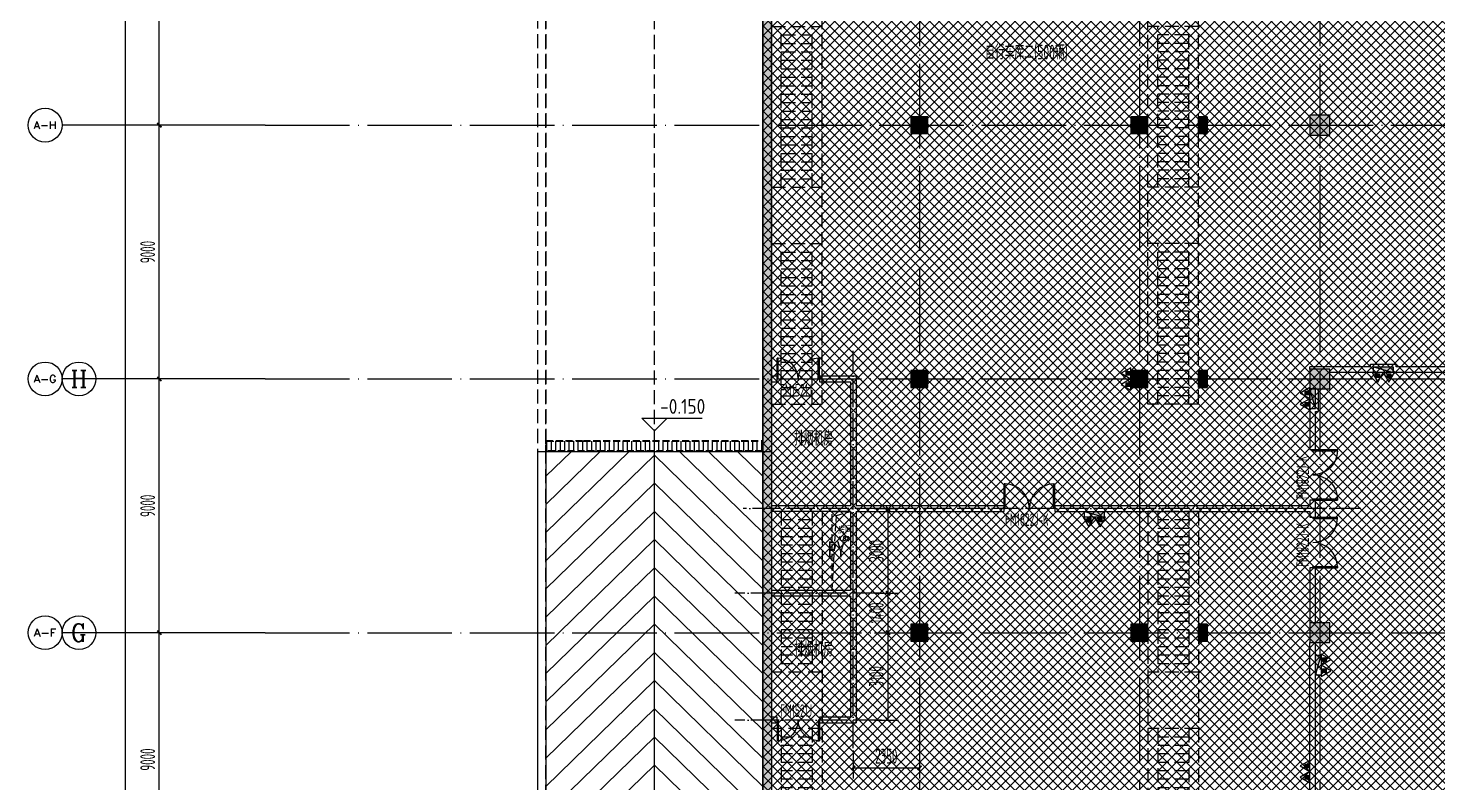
# Model space of a CAD drawing. Extents: x -473190 to 2138458, y -81875 to 2633646.
# Drawn here: x 892098 to 942091, y -6132 to 20631 of the extents above; entities that cross this region are included whole.
import ezdxf
from ezdxf.enums import TextEntityAlignment as Align

# ---------------------------------------------------------------- set-up
doc = ezdxf.new("R2010")
doc.units = 0
doc.header["$LTSCALE"] = 1000
doc.linetypes.add('DASH', pattern=[0.35, 0.25, -0.1])
doc.linetypes.add('DOTE', pattern=[2.42, 2, -0.2, 0.02, -0.2])
for name, color, linetype in [('03小品', 2, 'Continuous'), ('A-COLUMN', 2, 'Continuous'), ('A-ROOM_NAME', 23, 'Continuous'), ('A-SPACE_SHAR', 4, 'Continuous'), ('A-STAIR', 3, 'Continuous'), ('A-WALL', 2, 'Continuous'), ('A-WINDOW', 4, 'Continuous'), ('AXIS', 3, 'Continuous'), ('AXIS_TEXT', 7, 'Continuous'), ('DIM_ELEV', 3, 'Continuous'), ('DIM_SYMB', 3, 'Continuous'), ('DOOR_FIRE', 4, 'Continuous'), ('DOOR_FIRE_TEXT', 7, 'Continuous'), ('DOTE', 1, 'DOTE'), ('PROMPT', 1, 'Continuous'), ('PUB_DIM', 3, 'Continuous'), ('PUB_HATCH', 8, 'Continuous'), ('PUB_TEXT', 7, 'Continuous'), ('SPACE', 7, 'Continuous'), ('W-EQUIP_消火栓', 7, 'Continuous'), ('W-EQUIP_灭火器', 7, 'Continuous'), ('雨棚投影', 147, 'Continuous')]:
    doc.layers.add(name, color=color, linetype=linetype)
doc.layers.add('HOLE', color=52, linetype='Continuous', lineweight=15)
doc.styles.add('8B2_01', font='simhei.ttf', dxfattribs={"width": 0.8})
doc.styles.add('8B2_02', font='tssdeng.shx', dxfattribs={"width": 0.6, "bigfont": 'TSSDCHN.shx'})
doc.styles.add('_TCH_AXIS', font='COMPLEX', dxfattribs={"bigfont": 'GBCBIG'})
doc.styles.add('_TCH_DIM_T3', font='tssdeng.shx', dxfattribs={"width": 0.564706, "bigfont": '@@@tssdchn.shx'})
doc.styles.add('_TCH_SPACE', font='SIMPLEX', dxfattribs={"height": 5, "bigfont": 'GBCBIG'})
doc.styles.add('_TCH_WINDOW', font='tssdeng.shx', dxfattribs={"width": 0.8, "height": 3.5, "bigfont": 'tssdchn.shx'})
doc.styles.add('COMPLEX', font='COMPLEX.shx', dxfattribs={"width": 0.65})
doc.styles.get("Standard").update_dxf_attribs({"font": 'gbenor.shx', "bigfont": 'gbcbig.shx'})
doc.dimstyles.new('_TCH_ARCH&&150', dxfattribs={"dimtxt": 525, "dimasz": 150, "dimexe": 375, "dimexo": 450, "dimgap": 150, "dimtad": 1, "dimdec": 0, "dimzin": 0, "dimdsep": 46, "dimtxsty": '_TCH_DIM_T3', "dimblk": 'ARCHTICK', "dimcen": 0.09, "dimclrt": 7, "dimazin": 2, "dimtfac": 1, "dimtdec": 0, "dimtix": 1, "dimtmove": 2, "dimatfit": 3, "dimfxl": 0, "dimtolj": 1, "dimtzin": 0, "dimarcsym": 0})

# ---------------------------------------------------------------- blocks, each defined once
blk = doc.blocks.new('坡道')
at = {"layer": '雨棚投影', "linetype": 'DASH', "lineweight": -3, "ltscale": 2}
for p, q in [((-153487, -490001), (-153487, -497701)), ((-138368, -493850), (-175993, -493851))]:
    blk.add_line(p, q, dxfattribs=at)
for points in [[(-138368, -490000), (-175993, -490001), (-175993, -497701), (-138368, -497700)], [(-138368, -498000), (-138368, -497701), (-175993, -497701), (-175993, -498000)]]:
    blk.add_lwpolyline(points, close=True, dxfattribs=at)
blk = doc.blocks.new('自行车坡道')
at = {"layer": 'A-STAIR'}
for p, q in [((-72448, -339871), (-67495, -339871)), ((-67495, -341671), (-67495, -339871)), ((-72119, -340221), (-67495, -340221)), ((-71995, -340353), (-71995, -340221)), ((-71695, -340638), (-71695, -340221)), ((-71395, -340993), (-71395, -340221)), ((-71095, -341321), (-71095, -340221)), ((-70795, -341321), (-70795, -340221)), ((-70495, -341321), (-70495, -340221)), ((-70195, -341321), (-70195, -340221)), ((-69895, -341321), (-69895, -340221)), ((-69595, -341321), (-69595, -340221)), ((-69295, -341321), (-69295, -340221)), ((-68995, -341321), (-68995, -340221)), ((-68695, -341321), (-68695, -340221)), ((-68395, -341321), (-68395, -340221)), ((-68095, -341321), (-68095, -340221)), ((-67795, -341321), (-67795, -340221)), ((-71095, -341321), (-67495, -341321)), ((-70759, -341671), (-67495, -341671))]:
    blk.add_line(p, q, dxfattribs=at)
at = {"layer": 'DIM_SYMB'}
blk.add_lwpolyline([(-72776, -339521), (-71718, -340648), (-71513, -340560), (-71768, -340902), (-71564, -340812), (-70507, -341939)], dxfattribs=at)
at = {"layer": '雨棚投影', "color": 252, "linetype": 'DASH', "lineweight": -3, "ltscale": 2}
for p, q in [((-96295, -339871), (-72448, -339871)), ((-96295, -341671), (-96295, -339871)), ((-90595, -341671), (-90595, -339871)), ((-88595, -341671), (-88595, -339871)), ((-82895, -341671), (-82895, -339871)), ((-80895, -341671), (-80895, -339871)), ((-75195, -341671), (-75195, -339871)), ((-73195, -341671), (-73195, -339871)), ((-96295, -340221), (-90595, -340221)), ((-95995, -341321), (-95995, -340221)), ((-95695, -341321), (-95695, -340221)), ((-95395, -341321), (-95395, -340221)), ((-95095, -341321), (-95095, -340221)), ((-94795, -341321), (-94795, -340221)), ((-94495, -341321), (-94495, -340221)), ((-94195, -341321), (-94195, -340221)), ((-93895, -341321), (-93895, -340221)), ((-93595, -341321), (-93595, -340221)), ((-93295, -341321), (-93295, -340221)), ((-92995, -341321), (-92995, -340221)), ((-92695, -341321), (-92695, -340221)), ((-92395, -341321), (-92395, -340221)), ((-92095, -341321), (-92095, -340221)), ((-91795, -341321), (-91795, -340221)), ((-91495, -341321), (-91495, -340221)), ((-91195, -341321), (-91195, -340221)), ((-90895, -341321), (-90895, -340221)), ((-88595, -340221), (-82895, -340221)), ((-88295, -341321), (-88295, -340221)), ((-87995, -341321), (-87995, -340221)), ((-87695, -341321), (-87695, -340221)), ((-87395, -341321), (-87395, -340221)), ((-87095, -341321), (-87095, -340221)), ((-86795, -341321), (-86795, -340221)), ((-86495, -341321), (-86495, -340221)), ((-86195, -341321), (-86195, -340221)), ((-85895, -341321), (-85895, -340221)), ((-85595, -341321), (-85595, -340221)), ((-85295, -341321), (-85295, -340221)), ((-84995, -341321), (-84995, -340221)), ((-84695, -341321), (-84695, -340221)), ((-84395, -341321), (-84395, -340221)), ((-84095, -341321), (-84095, -340221)), ((-83795, -341321), (-83795, -340221)), ((-83495, -341321), (-83495, -340221)), ((-83195, -341321), (-83195, -340221)), ((-80895, -340221), (-75195, -340221)), ((-80595, -341321), (-80595, -340221)), ((-80295, -341321), (-80295, -340221)), ((-79995, -341321), (-79995, -340221)), ((-79695, -341321), (-79695, -340221)), ((-79395, -341321), (-79395, -340221)), ((-79095, -341321), (-79095, -340221)), ((-78795, -341321), (-78795, -340221)), ((-78495, -341321), (-78495, -340221)), ((-78195, -341321), (-78195, -340221)), ((-77895, -341321), (-77895, -340221)), ((-77595, -341321), (-77595, -340221)), ((-77295, -341321), (-77295, -340221)), ((-76995, -341321), (-76995, -340221)), ((-76695, -341321), (-76695, -340221)), ((-76395, -341321), (-76395, -340221)), ((-76095, -341321), (-76095, -340221)), ((-75795, -341321), (-75795, -340221)), ((-75495, -341321), (-75495, -340221)), ((-73195, -340221), (-72119, -340221)), ((-72895, -341321), (-72895, -340221)), ((-72595, -341321), (-72595, -340221)), ((-72295, -341321), (-72295, -340221)), ((-71995, -341321), (-71995, -340353)), ((-71695, -341321), (-71695, -340869)), ((-96295, -341321), (-90595, -341321)), ((-88595, -341321), (-82895, -341321)), ((-80895, -341321), (-75195, -341321)), ((-73195, -341321), (-71095, -341321)), ((-71395, -341321), (-71395, -340993)), ((-96295, -341671), (-70759, -341671))]:
    blk.add_line(p, q, dxfattribs=at)
blk = doc.blocks.new('A$C75877A84')
at = {"layer": 'PUB_DIM'}
for points in [[(-264740, -137957), (-264440, -137957), (-264440, -138557), (-264740, -138557)], [(-264740, -146957), (-264440, -146957), (-264440, -147557), (-264740, -147557)], [(-264740, -155957), (-264440, -155957), (-264440, -156557), (-264740, -156557)]]:
    blk.add_lwpolyline(points, close=True, dxfattribs=at)
blk = doc.blocks.new('_ArchTick')
at = {"color": 0, "linetype": 'ByBlock', "const_width": 0.4}
blk.add_lwpolyline([(-0.5, -0.5), (0.5, 0.5)], dxfattribs=at)
blk = doc.blocks.new('*D5482')
at = {"layer": 'Defpoints', "color": 0, "transparency": 16777216}
for p in [(-19023, -134900), (-18089, -134900), (-19023, -137900)]:
    blk.add_point(p, dxfattribs=at)
at = {"layer": 'PUB_DIM', "color": 0, "lineweight": -2, "transparency": 16777216}
for p, q in [((-18573, -134900), (-17714, -134900)), ((-18089, -137900), (-18089, -134900)), ((-18573, -137900), (-17714, -137900))]:
    blk.add_line(p, q, dxfattribs=at)
at = {"layer": 'PUB_DIM', "color": 0, "lineweight": -2, "transparency": 16777216, "xscale": 150, "yscale": 150, "zscale": 150}
for p, rotation in [((-18089, -134900), 90), ((-18089, -137900), 270)]:
    blk.add_blockref('_ArchTick', p, dxfattribs=dict(at, rotation=rotation))
at = {"layer": 'PUB_DIM', "color": 7, "transparency": 16777216, "insert": (-18501, -136400), "char_height": 525, "attachment_point": 5, "rotation": 90, "style": '_TCH_DIM_T3'}
blk.add_mtext('\\A1;3000', dxfattribs=at)
blk = doc.blocks.new('*D5483')
at = {"layer": 'Defpoints', "color": 0, "transparency": 16777216}
for p in [(-19023, -137900), (-18089, -137900), (-19023, -139300)]:
    blk.add_point(p, dxfattribs=at)
at = {"layer": 'PUB_DIM', "color": 0, "lineweight": -2, "transparency": 16777216}
for p, q in [((-18573, -137900), (-17714, -137900)), ((-18089, -139300), (-18089, -137900)), ((-18573, -139300), (-17714, -139300))]:
    blk.add_line(p, q, dxfattribs=at)
at = {"layer": 'PUB_DIM', "color": 0, "lineweight": -2, "transparency": 16777216, "xscale": 150, "yscale": 150, "zscale": 150}
for p, rotation in [((-18089, -137900), 90), ((-18089, -139300), 270)]:
    blk.add_blockref('_ArchTick', p, dxfattribs=dict(at, rotation=rotation))
at = {"layer": 'PUB_DIM', "color": 7, "transparency": 16777216, "insert": (-18501, -138600), "char_height": 525, "attachment_point": 5, "rotation": 90, "style": '_TCH_DIM_T3'}
blk.add_mtext('\\A1;1400', dxfattribs=at)
blk = doc.blocks.new('*D5484')
at = {"layer": 'Defpoints', "color": 0, "transparency": 16777216}
for p in [(-19023, -139300), (-18089, -139300), (-19023, -142400)]:
    blk.add_point(p, dxfattribs=at)
at = {"layer": 'PUB_DIM', "color": 0, "lineweight": -2, "transparency": 16777216}
for p, q in [((-18573, -139300), (-17714, -139300)), ((-18089, -142400), (-18089, -139300)), ((-18573, -142400), (-17714, -142400))]:
    blk.add_line(p, q, dxfattribs=at)
at = {"layer": 'PUB_DIM', "color": 0, "lineweight": -2, "transparency": 16777216, "xscale": 150, "yscale": 150, "zscale": 150}
for p, rotation in [((-18089, -139300), 90), ((-18089, -142400), 270)]:
    blk.add_blockref('_ArchTick', p, dxfattribs=dict(at, rotation=rotation))
at = {"layer": 'PUB_DIM', "color": 7, "transparency": 16777216, "insert": (-18501, -140850), "char_height": 525, "attachment_point": 5, "rotation": 90, "style": '_TCH_DIM_T3'}
blk.add_mtext('\\A1;3100', dxfattribs=at)
blk = doc.blocks.new('*D5485')
at = {"layer": 'Defpoints', "color": 0, "transparency": 16777216}
for p in [(-19325, -143028), (-16975, -143028), (-16975, -144093)]:
    blk.add_point(p, dxfattribs=at)
at = {"layer": 'PUB_DIM', "color": 0, "lineweight": -2, "transparency": 16777216}
for p, q in [((-19325, -143478), (-19325, -144468)), ((-16975, -143478), (-16975, -144468)), ((-19325, -144093), (-16975, -144093))]:
    blk.add_line(p, q, dxfattribs=at)
at = {"layer": 'PUB_DIM', "color": 0, "lineweight": -2, "transparency": 16777216, "xscale": 150, "yscale": 150, "zscale": 150, "rotation": 180}
blk.add_blockref('_ArchTick', (-19325, -144093), dxfattribs=at)
at = {"layer": 'PUB_DIM', "color": 0, "lineweight": -2, "transparency": 16777216, "xscale": 150, "yscale": 150, "zscale": 150}
blk.add_blockref('_ArchTick', (-16975, -144093), dxfattribs=at)
at = {"layer": 'PUB_DIM', "color": 7, "transparency": 16777216, "insert": (-18150, -143681), "char_height": 525, "attachment_point": 5, "style": '_TCH_DIM_T3'}
blk.add_mtext('\\A1;2350', dxfattribs=at)
blk = doc.blocks.new('A$C24876B27')
at = {"layer": 'A-SPACE_SHAR'}
for p, q in [((0.412, 17.195), (-7.112, 4.081)), ((0.672, 17.045), (-6.852, 3.931)), ((7.611, 13.064), (0.412, 17.195)), ((-3.513, 2.015), (4.011, 15.129)), ((7.351, 13.213), (-0.173, 0.1)), ((7.611, 13.064), (0.087, -0.05)), ((-7.112, 4.081), (0.087, -0.05))]:
    blk.add_line(p, q, dxfattribs=at)
for points in [[(0.239, 16.292), (1.446, 16.601)], [(-0.258, 15.424), (2.336, 16.09)], [(-0.756, 14.557), (3.227, 15.579)], [(-1.254, 13.689), (3.952, 15.026), (5.425, 9.858)], [(4.796, 14.679), (5.923, 10.725)], [(-1.751, 12.822), (3.454, 14.159), (4.927, 8.99)], [(5.686, 14.168), (6.42, 11.592)], [(6.577, 13.657), (6.918, 12.46)], [(-2.249, 11.955), (2.957, 13.291), (4.43, 8.123)], [(-2.747, 11.087), (2.459, 12.424), (3.932, 7.255)], [(-3.244, 10.22), (1.961, 11.557), (3.435, 6.388)], [(-3.742, 9.353), (1.464, 10.689), (2.937, 5.521)], [(-4.24, 8.485), (0.966, 9.822), (2.439, 4.653)], [(-4.737, 7.618), (0.468, 8.955), (1.942, 3.786)], [(-5.235, 6.75), (-0.029, 8.087), (1.444, 2.918)], [(-5.733, 5.883), (-0.527, 7.22), (0.946, 2.051)], [(-6.23, 5.016), (-1.025, 6.352), (0.449, 1.184)], [(-6.728, 4.148), (-1.522, 5.485), (-0.049, 0.316)], [(-6.202, 3.558), (-2.02, 4.618), (-0.824, 0.473)], [(-5.334, 3.061), (-2.518, 3.75), (-1.691, 0.97)], [(-4.467, 2.563), (-3.015, 2.883), (-2.559, 1.468)]]:
    blk.add_lwpolyline(points, dxfattribs=at)
blk = doc.blocks.new('A$C031B73C8')
at = {"layer": 'HOLE', "linetype": 'DASH'}
blk.add_lwpolyline([(-3100, -156150), (-2450, -156150), (-2450, -158950), (-3100, -158950)], close=True, dxfattribs=at)
blk.add_lwpolyline([(-3100, -158950), (-2943.9, -156298.8), (-2450, -156150)], dxfattribs=at)
at = {"layer": 'SPACE', "style": '_TCH_SPACE'}
blk.add_text('房间', height=241.13, dxfattribs=at).set_placement((-2880.3, -156935.1))
at = {"layer": 'SPACE', "style": '_TCH_SPACE', "width": 0.705882}
blk.add_text('1.82', height=148.75, dxfattribs=at).set_placement((-2877.4, -157184.5))
blk = doc.blocks.new('$TwtSys$00000434')
for p, q in [((-0.5, 0.5), (-0.5, -0.5)), ((-0.5, -0.5), (0.5, 0.5)), ((0.5, 0.5), (-0.5, 0.5)), ((0.5, -0.5), (0.5, 0.5)), ((-0.5, -0.5), (0.5, -0.5))]:
    blk.add_line(p, q)
blk.add_solid([(0.5, -0.5), (0.5, 0.5), (-0.5, -0.5)])
blk = doc.blocks.new('$TwtSys$00000546')
h = blk.add_hatch()
h.set_pattern_fill('ANSI31', color=256, scale=200, style=0)
h.set_pattern_definition([(45, (-38543.802, -6670.83), (-17.67767, 17.67767), [])])
h.paths.add_polyline_path([(-65, 174), (65, 174), (65, 44), (-65, 44)])
for points in [[(0, 344), (-198, 0), (198, 0)], [(-65, 174), (65, 174), (65, 44), (-65, 44)]]:
    blk.add_lwpolyline(points, close=True)
blk = doc.blocks.new('ADFASDF')
h = blk.add_hatch()
h.set_pattern_fill('ANSI37', color=8, scale=150)
h.set_pattern_definition([(45, (0, 0), (-168.3798, 168.3798), []), (135, (0, 0), (-168.3798, -168.3798), [])])
h.paths.add_polyline_path([(521397, 239186), (521397, 224886), (539697, 224886), (539697, 169261), (524947, 169261), (524947, 171211), (527822, 171211), (527922, 176611), (501318, 176611), (501125, 109884), (530547, 109887), (530547, 107449), (538188, 100503), (536147, 98236), (540086, 94690), (517812, 69953), (517812, 59790), (482108, 20136), (405247, 20136), (405247, 26086), (391997, 40436), (391997, 64736), (399997, 64738), (399997, 239186), (409022, 239186)])
blk.add_lwpolyline([(539697, 224886), (539697, 169261), (524947, 169261), (524947, 171211), (527822, 171211), (527922, 176611), (501318, 176611), (501125, 109884), (530547, 109887), (530547, 107449), (538188, 100503), (536147, 98236), (540086, 94690), (517812, 69953), (517812, 59790), (482108, 20136), (405247, 20136), (405247, 26086), (391997, 40436), (391997, 64736), (399997, 64738), (399997, 239186)])
blk = doc.blocks.new('*D1830')
at = {"layer": 'AXIS', "color": 0, "lineweight": -2, "transparency": 16777216}
for p, q in [((900048, -808), (896373, -808)), ((896748, -9808), (896748, -808)), ((900048, -9808), (896373, -9808))]:
    blk.add_line(p, q, dxfattribs=at)
at = {"layer": 'Defpoints', "color": 0, "transparency": 16777216}
for p in [(896748, -808), (900498, -808), (900498, -9808)]:
    blk.add_point(p, dxfattribs=at)
at = {"layer": 'AXIS', "color": 0, "lineweight": -2, "transparency": 16777216, "xscale": 150, "yscale": 150, "zscale": 150}
for p, rotation in [((896748, -808), 90), ((896748, -9808), 270)]:
    blk.add_blockref('_ArchTick', p, dxfattribs=dict(at, rotation=rotation))
at = {"layer": 'AXIS', "color": 7, "transparency": 16777216, "insert": (896336, -5308), "char_height": 525, "attachment_point": 5, "rotation": 90, "style": '_TCH_DIM_T3'}
blk.add_mtext('\\A1;9000', dxfattribs=at)
blk = doc.blocks.new('*D1831')
at = {"layer": 'AXIS', "color": 0, "lineweight": -2, "transparency": 16777216}
for p, q in [((900048, 8192), (896373, 8192)), ((896748, -808), (896748, 8192)), ((900048, -808), (896373, -808))]:
    blk.add_line(p, q, dxfattribs=at)
at = {"layer": 'Defpoints', "color": 0, "transparency": 16777216}
for p in [(896748, 8192), (900498, 8192), (900498, -808)]:
    blk.add_point(p, dxfattribs=at)
at = {"layer": 'AXIS', "color": 0, "lineweight": -2, "transparency": 16777216, "xscale": 150, "yscale": 150, "zscale": 150}
for p, rotation in [((896748, 8192), 90), ((896748, -808), 270)]:
    blk.add_blockref('_ArchTick', p, dxfattribs=dict(at, rotation=rotation))
at = {"layer": 'AXIS', "color": 7, "transparency": 16777216, "insert": (896336, 3692), "char_height": 525, "attachment_point": 5, "rotation": 90, "style": '_TCH_DIM_T3'}
blk.add_mtext('\\A1;9000', dxfattribs=at)
blk = doc.blocks.new('*D1832')
at = {"layer": 'AXIS', "color": 0, "lineweight": -2, "transparency": 16777216}
for p, q in [((900048, 17192), (896373, 17192)), ((896748, 8192), (896748, 17192)), ((900048, 8192), (896373, 8192))]:
    blk.add_line(p, q, dxfattribs=at)
at = {"layer": 'Defpoints', "color": 0, "transparency": 16777216}
for p in [(896748, 17192), (900498, 17192), (900498, 8192)]:
    blk.add_point(p, dxfattribs=at)
at = {"layer": 'AXIS', "color": 0, "lineweight": -2, "transparency": 16777216, "xscale": 150, "yscale": 150, "zscale": 150}
for p, rotation in [((896748, 17192), 90), ((896748, 8192), 270)]:
    blk.add_blockref('_ArchTick', p, dxfattribs=dict(at, rotation=rotation))
at = {"layer": 'AXIS', "color": 7, "transparency": 16777216, "insert": (896336, 12692), "char_height": 525, "attachment_point": 5, "rotation": 90, "style": '_TCH_DIM_T3'}
blk.add_mtext('\\A1;9000', dxfattribs=at)
blk = doc.blocks.new('*D1833')
at = {"layer": 'AXIS', "color": 0, "lineweight": -2, "transparency": 16777216}
for p, q in [((900048, 26192), (896373, 26192)), ((896748, 17192), (896748, 26192)), ((900048, 17192), (896373, 17192))]:
    blk.add_line(p, q, dxfattribs=at)
at = {"layer": 'Defpoints', "color": 0, "transparency": 16777216}
for p in [(896748, 26192), (900498, 26192), (900498, 17192)]:
    blk.add_point(p, dxfattribs=at)
at = {"layer": 'AXIS', "color": 0, "lineweight": -2, "transparency": 16777216, "xscale": 150, "yscale": 150, "zscale": 150}
for p, rotation in [((896748, 26192), 90), ((896748, 17192), 270)]:
    blk.add_blockref('_ArchTick', p, dxfattribs=dict(at, rotation=rotation))
at = {"layer": 'AXIS', "color": 7, "transparency": 16777216, "insert": (896336, 21692), "char_height": 525, "attachment_point": 5, "rotation": 90, "style": '_TCH_DIM_T3'}
blk.add_mtext('\\A1;9000', dxfattribs=at)
blk = doc.blocks.new('*D1849')
at = {"layer": 'AXIS', "color": 0, "lineweight": -2, "transparency": 16777216}
for p, q in [((900048, 159642), (895173, 159642)), ((895548, -48808), (895548, 159642)), ((900048, -48808), (895173, -48808))]:
    blk.add_line(p, q, dxfattribs=at)
at = {"layer": 'Defpoints', "color": 0, "transparency": 16777216}
for p in [(895548, 159642), (900498, 159642), (900498, -48808)]:
    blk.add_point(p, dxfattribs=at)
at = {"layer": 'AXIS', "color": 0, "lineweight": -2, "transparency": 16777216, "xscale": 150, "yscale": 150, "zscale": 150}
for p, rotation in [((895548, 159642), 90), ((895548, -48808), 270)]:
    blk.add_blockref('_ArchTick', p, dxfattribs=dict(at, rotation=rotation))
at = {"layer": 'AXIS', "color": 7, "transparency": 16777216, "insert": (895136, 55417), "char_height": 525, "attachment_point": 5, "rotation": 90, "style": '_TCH_DIM_T3'}
blk.add_mtext('\\A1;208450', dxfattribs=at)
blk = doc.blocks.new('*D1917')
at = {"layer": 'AXIS', "color": 0, "lineweight": -2, "transparency": 16777216}
for p, q in [((900048, -808), (896373, -808)), ((896748, -9808), (896748, -808)), ((900048, -9808), (896373, -9808))]:
    blk.add_line(p, q, dxfattribs=at)
at = {"layer": 'Defpoints', "color": 0, "transparency": 16777216}
for p in [(896748, -808), (900498, -808), (900498, -9808)]:
    blk.add_point(p, dxfattribs=at)
at = {"layer": 'AXIS', "color": 0, "lineweight": -2, "transparency": 16777216, "xscale": 150, "yscale": 150, "zscale": 150}
for p, rotation in [((896748, -808), 90), ((896748, -9808), 270)]:
    blk.add_blockref('_ArchTick', p, dxfattribs=dict(at, rotation=rotation))
at = {"layer": 'AXIS', "color": 7, "transparency": 16777216, "insert": (896336, -5308), "char_height": 525, "attachment_point": 5, "rotation": 90, "style": '_TCH_DIM_T3'}
blk.add_mtext('\\A1;9000', dxfattribs=at)
blk = doc.blocks.new('*D1918')
at = {"layer": 'AXIS', "color": 0, "lineweight": -2, "transparency": 16777216}
for p, q in [((900048, 8192), (896373, 8192)), ((896748, -808), (896748, 8192)), ((900048, -808), (896373, -808))]:
    blk.add_line(p, q, dxfattribs=at)
at = {"layer": 'Defpoints', "color": 0, "transparency": 16777216}
for p in [(896748, 8192), (900498, 8192), (900498, -808)]:
    blk.add_point(p, dxfattribs=at)
at = {"layer": 'AXIS', "color": 0, "lineweight": -2, "transparency": 16777216, "xscale": 150, "yscale": 150, "zscale": 150}
for p, rotation in [((896748, 8192), 90), ((896748, -808), 270)]:
    blk.add_blockref('_ArchTick', p, dxfattribs=dict(at, rotation=rotation))
at = {"layer": 'AXIS', "color": 7, "transparency": 16777216, "insert": (896336, 3692), "char_height": 525, "attachment_point": 5, "rotation": 90, "style": '_TCH_DIM_T3'}
blk.add_mtext('\\A1;9000', dxfattribs=at)
blk = doc.blocks.new('*D1919')
at = {"layer": 'AXIS', "color": 0, "lineweight": -2, "transparency": 16777216}
for p, q in [((900048, 17192), (896373, 17192)), ((896748, 8192), (896748, 17192)), ((900048, 8192), (896373, 8192))]:
    blk.add_line(p, q, dxfattribs=at)
at = {"layer": 'Defpoints', "color": 0, "transparency": 16777216}
for p in [(896748, 17192), (900498, 17192), (900498, 8192)]:
    blk.add_point(p, dxfattribs=at)
at = {"layer": 'AXIS', "color": 0, "lineweight": -2, "transparency": 16777216, "xscale": 150, "yscale": 150, "zscale": 150}
for p, rotation in [((896748, 17192), 90), ((896748, 8192), 270)]:
    blk.add_blockref('_ArchTick', p, dxfattribs=dict(at, rotation=rotation))
at = {"layer": 'AXIS', "color": 7, "transparency": 16777216, "insert": (896336, 12692), "char_height": 525, "attachment_point": 5, "rotation": 90, "style": '_TCH_DIM_T3'}
blk.add_mtext('\\A1;9000', dxfattribs=at)
blk = doc.blocks.new('*D1920')
at = {"layer": 'AXIS', "color": 0, "lineweight": -2, "transparency": 16777216}
for p, q in [((900048, 26192), (896373, 26192)), ((896748, 17192), (896748, 26192)), ((900048, 17192), (896373, 17192))]:
    blk.add_line(p, q, dxfattribs=at)
at = {"layer": 'Defpoints', "color": 0, "transparency": 16777216}
for p in [(896748, 26192), (900498, 26192), (900498, 17192)]:
    blk.add_point(p, dxfattribs=at)
at = {"layer": 'AXIS', "color": 0, "lineweight": -2, "transparency": 16777216, "xscale": 150, "yscale": 150, "zscale": 150}
for p, rotation in [((896748, 26192), 90), ((896748, 17192), 270)]:
    blk.add_blockref('_ArchTick', p, dxfattribs=dict(at, rotation=rotation))
at = {"layer": 'AXIS', "color": 7, "transparency": 16777216, "insert": (896336, 21692), "char_height": 525, "attachment_point": 5, "rotation": 90, "style": '_TCH_DIM_T3'}
blk.add_mtext('\\A1;9000', dxfattribs=at)
blk = doc.blocks.new('*D1936')
at = {"layer": 'AXIS', "color": 0, "lineweight": -2, "transparency": 16777216}
for p, q in [((900048, 152192), (895173, 152192)), ((895548, -48808), (895548, 152192)), ((900048, -48808), (895173, -48808))]:
    blk.add_line(p, q, dxfattribs=at)
at = {"layer": 'Defpoints', "color": 0, "transparency": 16777216}
for p in [(895548, 152192), (900498, 152192), (900498, -48808)]:
    blk.add_point(p, dxfattribs=at)
at = {"layer": 'AXIS', "color": 0, "lineweight": -2, "transparency": 16777216, "xscale": 150, "yscale": 150, "zscale": 150}
for p, rotation in [((895548, 152192), 90), ((895548, -48808), 270)]:
    blk.add_blockref('_ArchTick', p, dxfattribs=dict(at, rotation=rotation))
at = {"layer": 'AXIS', "color": 7, "transparency": 16777216, "insert": (895136, 51692), "char_height": 525, "attachment_point": 5, "rotation": 90, "style": '_TCH_DIM_T3'}
blk.add_mtext('\\A1;201000', dxfattribs=at)
blk = doc.blocks.new('$DorLib2D$00000002')
for p, q in [((-0.5, 0), (-0.5, 0.4875)), ((-0.475, 0.4875), (-0.5, 0.4875)), ((-0.475, 0), (-0.475, 0.4875)), ((0.475, 0), (0.475, 0.4875)), ((0.475, 0.4875), (0.5, 0.4875)), ((0.5, 0), (0.5, 0.4875)), ((-0.5, 0), (-0.475, 0)), ((0.5, 0), (0.475, 0))]:
    blk.add_line(p, q)
at = {"lineweight": 13}
for centre, start, end in [((-0.4875, 0), 0, 88.53072), ((0.4875, 0), 91.46928, 180)]:
    blk.add_arc(centre, 0.4875, start, end, dxfattribs=at)
blk = doc.blocks.new('_FZH')
blk.add_lwpolyline([(-0.5, -0.5), (0.5, -0.5), (0.5, 0.5), (-0.5, 0.5)], close=True)
at = {"layer": 'PUB_HATCH'}
blk.add_solid([(-0.5, -0.5), (0.5, -0.5), (-0.5, 0.5), (0.5, 0.5)], dxfattribs=at)
blk = doc.blocks.new('_AXISO')
blk.add_circle((0, 0), 0.5)
at = {"layer": 'AXIS_TEXT', "style": 'COMPLEX', "width": 1.041667}
blk.add_attdef('A', text='', height=0.56, dxfattribs=at).set_placement((-0.25, -0.28), (0.25, -0.28), align=Align.FIT)
blk = doc.blocks.new('A$C2B5B1B2C')
at = {"layer": 'DOTE', "linetype": 'DOTE', "ltscale": 0.5}
for p, q in [((-19325, -143400), (-19325, -129300)), ((-1325, -134900), (-23225, -134900)), ((-18325, -137900), (-23525, -137900)), ((-18325, -142400), (-23525, -142400))]:
    blk.add_line(p, q, dxfattribs=at)
at = {"layer": 'PUB_DIM'}
for p1, p2, distance, picture, middle in [((-19022.5, -137900), (-19022.5, -134900), -933.9, '*D5482', (-18501.1, -136400)), ((-19022.5, -139300), (-19022.5, -137900), -933.9, '*D5483', (-18501.1, -138600)), ((-19022.5, -142400), (-19022.5, -139300), -933.9, '*D5484', (-18501.1, -140850)), ((-19325, -143028.3), (-16975, -143028.3), -1065, '*D5485', (-18150, -143680.8))]:
    dim = blk.add_aligned_dim(p1=p1, p2=p2, distance=distance, dimstyle='_TCH_ARCH&&150', dxfattribs=at)
    dim.commit()
    dim.dimension.update_dxf_attribs({"geometry": picture, "text_midpoint": middle})

msp = doc.modelspace()

# ---------------------------------------------------------------- hatches: boundary and pattern name
at = {"layer": '03小品', "linetype": 'DASH'}
h = msp.add_hatch(dxfattribs=at)
h.set_pattern_fill('ANSI31', color=8, scale=100, angle=585, style=0)
h.set_pattern_definition([(270, (-2174811.34, -761134.56), (158.75, -1e-13), [])])
h.paths.add_polyline_path([(918126.6, 5641.4), (918126.6, 5981.4), (910486.6, 5981.4), (910486.6, 5641.4)])
at = {"layer": 'PUB_HATCH'}
for points in [[(918456.7, 39892.4), (918156.7, 39892.4), (918156.7, 8192.4), (918456.7, 8192.4)], [(918456.7, 8192.4), (918156.7, 8192.4), (918156.7, 592.4), (918456.7, 592.4)], [(918456.7, 592.4), (918156.7, 592.4), (918156.7, -3907.6), (918456.7, -3907.6)], [(918156.7, -9507.6), (918456.7, -9507.6), (918456.7, -3907.6), (918156.7, -3907.6)]]:
    msp.add_hatch(color=256, dxfattribs=at).paths.add_polyline_path(points)

# ---------------------------------------------------------------- linework, layer by layer
at = {"layer": '03小品', "color": 4, "linetype": 'DASH'}
msp.add_lwpolyline([(911789.6, 6011.4), (918156.6, 6011.4), (918156.6, 5611.4), (910456.6, 5611.4), (910456.6, 6011.4), (911789.6, 6011.4)], dxfattribs=at)
msp.add_lwpolyline([(911789.6, 5981.4), (918126.6, 5981.4), (918126.6, 5641.4), (910486.6, 5641.4), (910486.6, 5981.4)], close=True, dxfattribs=at)
at = {"layer": 'A-WALL'}
for p, q in [((918156.7, 39892.4), (918156.7, 8192.4)), ((918456.7, 39892.4), (918456.7, 8192.4)), ((939708.4, 8617.4), (937556.7, 8617.4)), ((937556.7, 8542.4), (937556.7, 8617.4)), ((939708.4, 8617.4), (939708.4, 8717.4)), ((939708.4, 8717.4), (940608.4, 8717.4)), ((939808.4, 8417.4), (939808.4, 8617.4)), ((939808.4, 8617.4), (940508.4, 8617.4)), ((940508.4, 8417.4), (940508.4, 8617.4)), ((940608.4, 8617.4), (940608.4, 8717.4)), ((945931.7, 8617.4), (940608.4, 8617.4)), ((918156.7, 8192.4), (918156.7, 592.4)), ((918656.7, 8292.4), (918456.7, 8292.4)), ((918456.7, 8192.4), (918456.7, 592.4)), ((918456.7, 8092.4), (918656.7, 8092.4)), ((918656.7, 8092.4), (918656.7, 8292.4)), ((921456.7, 8292.4), (920156.7, 8292.4)), ((920156.7, 8292.4), (920156.7, 8092.4)), ((920156.7, 8092.4), (921256.7, 8092.4)), ((921256.7, 8092.4), (921256.7, 3692.4)), ((921456.7, 8292.4), (921456.7, 3692.4)), ((939808.4, 8417.4), (938256.7, 8417.4)), ((945931.7, 8417.4), (940508.4, 8417.4)), ((937656.7, 7892.4), (937656.7, 7892.4)), ((937731.7, 7892.4), (937731.7, 7892.4)), ((937756.7, 7142.4), (937756.7, 7842.4)), ((937806.7, 7892.4), (937806.7, 7892.4)), ((937856.7, 7042.4), (937856.7, 7842.4)), ((937556.7, 7142.4), (937556.7, 5692.4)), ((937556.7, 7142.4), (937756.7, 7142.4)), ((937756.7, 5692.4), (937756.7, 7042.4)), ((937756.7, 7042.4), (937856.7, 7042.4)), ((937556.7, 5692.4), (937756.7, 5692.4)), ((921256.7, 3692.4), (918456.7, 3692.4)), ((918456.7, 3492.4), (918456.7, 3692.4)), ((926706.7, 3692.4), (921456.7, 3692.4)), ((926706.7, 3492.4), (926706.7, 3692.4)), ((937556.7, 3692.4), (928506.7, 3692.4)), ((928506.7, 3692.4), (928506.7, 3492.4)), ((937756.7, 3892.4), (937556.7, 3892.4)), ((937556.7, 3892.4), (937556.7, 3692.4)), ((937756.7, 3592.4), (937756.7, 3892.4)), ((937756.7, 3292.4), (937756.7, 3592.4)), ((921256.7, 3492.4), (918456.7, 3492.4)), ((921256.7, 3492.4), (921256.7, 692.4)), ((921456.7, 3492.4), (921456.7, 592.4)), ((921456.7, 3492.4), (926706.7, 3492.4)), ((928506.7, 3492.4), (937556.7, 3492.4)), ((937556.7, 3492.4), (937556.7, 3292.4)), ((937556.7, 3292.4), (937756.7, 3292.4)), ((937756.7, 1492.4), (937556.7, 1492.4)), ((937556.7, 1492.4), (937556.7, -457.6)), ((937756.7, -457.6), (937756.7, 1492.4)), ((918156.7, 592.4), (918156.7, -3907.6)), ((921256.7, 692.4), (918456.7, 692.4)), ((918456.7, 592.4), (918456.7, -3907.6)), ((921456.7, 592.4), (921456.7, -4007.6)), ((921256.7, 492.4), (918456.7, 492.4)), ((921256.7, 492.4), (921256.7, -3807.6)), ((937556.7, -7407.6), (937556.7, -1157.6)), ((937756.7, -7507.6), (937756.7, -1157.6)), ((918156.7, -3907.6), (918156.7, -9507.6)), ((918656.7, -3807.6), (918456.7, -3807.6)), ((918456.7, -3907.6), (918456.7, -9507.6)), ((918656.7, -4007.6), (918656.7, -3807.6)), ((921256.7, -3807.6), (920156.7, -3807.6)), ((920156.7, -3807.6), (920156.7, -4007.6)), ((918456.7, -4007.6), (918656.7, -4007.6)), ((920156.7, -4007.6), (921456.7, -4007.6))]:
    msp.add_line(p, q, dxfattribs=at)
at = {"layer": 'AXIS'}
for p, q in [((900498, 17192.4), (893298, 17192.4)), ((900498, 8192.4), (893298, 8192.4)), ((900498, 8192.4), (894498, 8192.4)), ((900498, -807.6), (893298, -807.6)), ((900498, -807.6), (894498, -807.6))]:
    msp.add_line(p, q, dxfattribs=at)
for centre in [(893898, 8192.4), (893898, -807.6)]:
    msp.add_circle(centre, 600, dxfattribs=at)
at = {"layer": 'DIM_ELEV'}
for p, q in [((914306.6, 6347.5), (913856.6, 6797.5)), ((913856.6, 6797.5), (916000.9, 6797.5)), ((914306.6, 6347.5), (914756.6, 6797.5))]:
    msp.add_line(p, q, dxfattribs=at)
at = {"layer": 'DOTE', "color": 127, "linetype": 'DOTE', "ltscale": 1.5}
for p, q in [((918456.7, 171823.5), (918456.7, -58315.4)), ((923706.7, 171823.5), (923706.7, -58315.4)), ((931506.7, 171823.5), (931506.7, -58315.4)), ((937906.7, 171823.5), (937906.7, -58315.4))]:
    msp.add_line(p, q, dxfattribs=at)
at = {"layer": 'DOTE', "color": 16, "linetype": 'DOTE', "ltscale": 1.5}
for p, q in [((900498, 17192.4), (1158685.6, 17192.4)), ((900498, 8192.4), (1158685.6, 8192.4)), ((900498, -807.6), (1024406.7, -807.6))]:
    msp.add_line(p, q, dxfattribs=at)
at = {"layer": 'PROMPT'}
for p, q in [((918137.7, 8173.4), (918175.7, 8211.4)), ((918137.7, 8211.4), (918175.7, 8173.4))]:
    msp.add_line(p, q, dxfattribs=at)
msp.add_lwpolyline([(918137.7, 8173.4), (918175.7, 8173.4), (918175.7, 8211.4), (918137.7, 8211.4)], close=True, dxfattribs=at)

# ---------------------------------------------------------------- block references
for name, p in [('ADFASDF', (518159.5, -74243.9)), ('A$C2B5B1B2C', (940681.7, 138492.4)), ('A$C031B73C8', (923706.7, 159642.4)), ('A$C75877A84', (1198346.4, 155449.8))]:
    msp.add_blockref(name, p)
at = {"xscale": -1}
for p, rotation in [((1260127.3, 103587.3), 270), ((578586.1, -92802.6), 90), ((591936.1, -92802.6), 90)]:
    msp.add_blockref('自行车坡道', p, dxfattribs=dict(at, rotation=rotation))
for name, p, rotation in [('自行车坡道', (591936.1, 103587.3), 90), ('坡道', (1408157.1, -147875.2), 270)]:
    msp.add_blockref(name, p, dxfattribs=dict(rotation=rotation))
at = {"xscale": 1000, "yscale": 1000, "zscale": 1000, "rotation": 29.84476659675438}
msp.add_blockref('A$C24876B27', (918356.7, -9507.6, 0), dxfattribs=at)
at = {"layer": 'A-COLUMN', "rotation": 90}
for p, xscale, yscale, zscale in [((937906.7, 17192.4), 700, 700, 700), ((923706.7, 17192.4), 600, 600, 600), ((931506.7, 17192.4), 600, 600, 600), ((933756.7, 17192.4), 600, 299.9999999997672, 299.9999999997672), ((937906.7, 8192.4), 700, 700, 700), ((923706.7, 8192.4), 600, 600, 600), ((931506.7, 8192.4), 600, 600, 600), ((933756.7, 8192.4), 600, 299.9999999997672, 299.9999999997672), ((937906.7, -807.6), 700, 700, 700), ((923706.7, -807.6), 600, 600, 600), ((931506.7, -807.6), 600, 600, 600), ((933756.7, -807.6), 600, 299.9999999997672, 299.9999999997672)]:
    msp.add_blockref('_FZH', p, dxfattribs=dict(at, xscale=xscale, yscale=yscale, zscale=zscale))
at = {"layer": 'A-WINDOW'}
ref = msp.add_blockref('$DorLib2D$00000002', (937656.7, 4792.4), dxfattribs=dict(at, xscale=1800, yscale=-1800, zscale=200, rotation=90))
ref.add_attrib('A', 'FM1822J-K', (937524.6, 3929.7), dxfattribs={"layer": 'DOOR_FIRE_TEXT', "height": 446.25, "rotation": 90, "style": '_TCH_WINDOW', "width": 0.564706})
ref = msp.add_blockref('$DorLib2D$00000002', (927606.7, 3592.4), dxfattribs=dict(at, xscale=-1800, yscale=-1800, zscale=200, rotation=180))
ref.add_attrib('A', 'FM1822J-K', (926744.1, 2979.6), dxfattribs={"layer": 'DOOR_FIRE_TEXT', "height": 446.25, "style": '_TCH_WINDOW', "width": 0.564706})
ref = msp.add_blockref('$DorLib2D$00000002', (937656.7, 2392.4), dxfattribs=dict(at, xscale=-1800, yscale=-1800, zscale=200, rotation=90))
ref.add_attrib('A', 'FM1822J-K', (937518.8, 1529.7), dxfattribs={"layer": 'DOOR_FIRE_TEXT', "height": 446.25, "rotation": 90, "style": '_TCH_WINDOW', "width": 0.564706})
at = {"layer": 'AXIS'}
ref = msp.add_blockref('_AXISO', (892698, 17192.4), dxfattribs=dict(at, xscale=1200, yscale=1200, zscale=1200))
ref.add_attrib('A', 'A-H', dxfattribs={"layer": 'AXIS_TEXT', "height": 251.23, "style": '_TCH_AXIS'}).set_placement((892297.2, 17066.7), (893098.8, 17066.7), align=Align.FIT)
ref = msp.add_blockref('_AXISO', (892698, 8192.4), dxfattribs=dict(at, xscale=1200, yscale=1200, zscale=1200))
ref.add_attrib('A', 'A-G', dxfattribs={"layer": 'AXIS_TEXT', "height": 258.24, "style": '_TCH_AXIS'}).set_placement((892298.4, 8063.2), (893097.7, 8063.2), align=Align.FIT)
ref = msp.add_blockref('_AXISO', (892698, -807.6), dxfattribs=dict(at, xscale=1200, yscale=1200, zscale=1200))
ref.add_attrib('A', 'A-F', dxfattribs={"layer": 'AXIS_TEXT', "height": 265.63, "style": '_TCH_AXIS'}).set_placement((892299.6, -940.5), (893096.5, -940.5), align=Align.FIT)
at = {"layer": 'DOOR_FIRE'}
ref = msp.add_blockref('$DorLib2D$00000002', (919406.7, 8192.4), dxfattribs=dict(at, xscale=-1500, yscale=-1500, zscale=200, rotation=180))
ref.add_attrib('A', 'FM1521J', (918767, 7567.6), dxfattribs={"layer": 'DOOR_FIRE_TEXT', "height": 446.25, "style": '_TCH_WINDOW', "width": 0.564706})
ref = msp.add_blockref('$DorLib2D$00000002', (919406.7, -3907.6), dxfattribs=dict(at, xscale=-1500, yscale=1500, zscale=200, rotation=180))
ref.add_attrib('A', 'FM1521J', (918767, -3793.4), dxfattribs={"layer": 'DOOR_FIRE_TEXT', "height": 446.25, "style": '_TCH_WINDOW', "width": 0.564706})
at = {"layer": 'W-EQUIP_消火栓'}
for p, xscale, yscale, zscale, rotation in [((940158.4, 8517.4), -700, 200, 700, 180), ((937656.7, 7492.4), 700.0000000000001, 200.0000000000001, 700.0000000000001, 90), ((929913.5, 3392.4), -700, 200, 700, 180), ((937856.7, -1960.1), -700, 200, 700, 269.9999949910436)]:
    msp.add_blockref('$TwtSys$00000434', p, dxfattribs=dict(at, xscale=xscale, yscale=yscale, zscale=zscale, rotation=rotation))
at = {"layer": 'W-EQUIP_灭火器'}
for p, rotation in [((931206.7, 8390.7), 90), ((931206.7, 7994), 90), ((939960, 8417.4), 180), ((940356.8, 8417.4), 180), ((937556.7, 7690.7), 90), ((937556.7, 7294), 90), ((929715.1, 3292.4), 180), ((930111.9, 3292.4), 180), ((937956.7, -1761.7), 269.9999949910436), ((937956.7, -2158.5), 269.9999949910436), ((937556.7, -5535.4), 90), ((937556.7, -5932.2), 90)]:
    msp.add_blockref('$TwtSys$00000546', p, dxfattribs=dict(at, rotation=rotation))

# ---------------------------------------------------------------- texts
at = {"layer": 'A-ROOM_NAME', "style": '8B2_02', "width": 0.6}
for s, p in [('自行车库二(500辆)', (926036.9, 19521.4)), ('排烟机房', (919263.1, 5820.1)), ('排烟机房', (919263.6, -1654.6))]:
    msp.add_text(s, height=525, dxfattribs=at).set_placement(p)
at = {"layer": 'A-ROOM_NAME', "color": 1, "style": '8B2_01', "width": 0.8}
msp.add_text('PY', height=563.29, dxfattribs=at).set_placement((920460.1, 1867.3))
at = {"layer": 'AXIS_TEXT', "style": '_TCH_AXIS'}
for s, height, p, p2 in [('H', 608.3, (893608.4, 7888.2), (894187.7, 7888.2)), ('G', 637.8, (893624.7, -1126.5), (894171.4, -1126.5))]:
    msp.add_text(s, height=height, dxfattribs=at).set_placement(p, p2, align=Align.FIT)
at = {"layer": 'PUB_TEXT'}
msp.add_text('-0.150', height=525, dxfattribs=at).set_placement((914511.8, 6955))

# ---------------------------------------------------------------- dimensions: what is measured, and where the dimension line sits
at = {"layer": 'AXIS'}
for p1, p2, distance, picture, middle in [((900498, -48807.6), (900498, 159642.4), 4950, '*D1849', (895135.5, 55417.4)), ((900498, -48807.6), (900498, 152192.4), 4950, '*D1936', (895135.5, 51692.4)), ((900498, 17192.4), (900498, 26192.4), 3750, '*D1833', (896335.5, 21692.4)), ((900498, 17192.4), (900498, 26192.4), 3750, '*D1920', (896335.5, 21692.4)), ((900498, 8192.4), (900498, 17192.4), 3750, '*D1832', (896335.5, 12692.4)), ((900498, 8192.4), (900498, 17192.4), 3750, '*D1919', (896335.5, 12692.4)), ((900498, -807.6), (900498, 8192.4), 3750, '*D1831', (896335.5, 3692.4)), ((900498, -807.6), (900498, 8192.4), 3750, '*D1918', (896335.5, 3692.4)), ((900498, -9807.6), (900498, -807.6), 3750, '*D1830', (896335.5, -5307.6)), ((900498, -9807.6), (900498, -807.6), 3750, '*D1917', (896335.5, -5307.6))]:
    dim = msp.add_aligned_dim(p1=p1, p2=p2, distance=distance, dimstyle='_TCH_ARCH&&150', dxfattribs=at)
    dim.commit()
    dim.dimension.update_dxf_attribs({"geometry": picture, "text_midpoint": middle})

doc.saveas('drawing.dxf')
